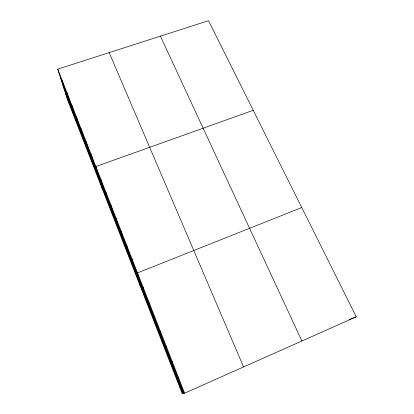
<?xml version="1.0" encoding="UTF-8"?>
<svg xmlns="http://www.w3.org/2000/svg" width="414" height="414" viewBox="0 0 414 414"><rect width="100%" height="100%" fill="white"/><g stroke="black" fill="none" stroke-linecap="round" stroke-linejoin="round"><path stroke-width="0.62" d="M166.133 347.682L166.262 346.259M171.981 362.623L172.291 361.645M177.916 377.791L178.413 377.278M184.639 393.171L356.268 316.803L208.521 20.7L57.732 69.148L67.73 100.364L182.067 393.3L184.639 393.171L57.732 69.148M349.08 319.67L350.699 319.023M351.258 318.801L356.268 316.803M301.754 207.549L137.526 272.883L140.123 285.841M253.233 110.305L95.877 166.542L102.553 189.581M160.42 36.153L301.884 341.001M109.182 52.619L243.572 366.949M60.382 77.428L183.945 393.207M62.933 85.382L183.288 393.238M65.428 93.171L182.652 393.269M62.26 80.72L64.817 88.756M66.856 92.451L69.314 100.245M71.518 104.354L73.868 111.894M76.248 116.432L78.494 123.708M81.051 128.687L83.183 135.688M85.921 141.117L87.934 147.845M90.863 153.734L92.762 160.171M100.814 179.153L102.475 184.991M105.829 191.951L107.361 197.483M110.916 204.94L112.318 210.157M116.08 218.126L117.348 223.011M121.318 231.504L122.451 236.052M126.637 245.088L127.631 249.285M132.04 258.879L132.889 262.719M143.094 287.104L143.637 290.188M148.75 301.542L149.133 304.233M154.494 316.213L154.712 318.495M160.332 331.117L160.378 332.975"/></g></svg>
